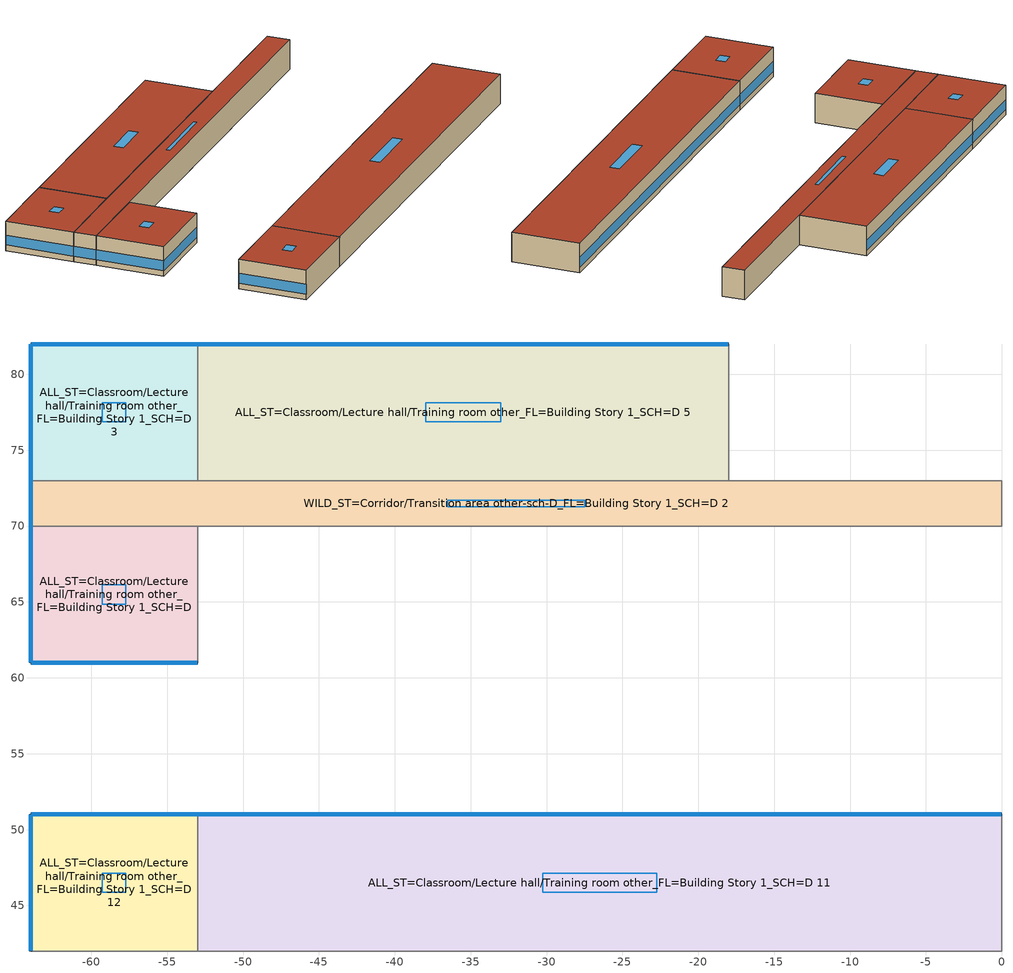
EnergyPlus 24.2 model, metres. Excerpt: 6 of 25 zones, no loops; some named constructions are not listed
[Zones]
ALL_ST=Classroom/Lecture hall/Training room other_FL=Building Story 1_SCH=D
 floor foundation (BTAP-Grnd-Floor-Mass:U-0.757_std): -53,70 -53,61 -64,61 -64,70 z0
 wall outside (BTAP-Ext-Wall-Mass:U-0.29): -64,70 -64,61 -53,61 z0:4
 wall to ALL_ST=Classroom/Lecture hall/Training room other_FL=Building Story 1_SCH=D 7 (BTAP-Int-Wall): -53,61 -53,70 z0:4
 wall to WILD_ST=Corridor/Transition area other-sch-D_FL=Building Story 1_SCH=D 2 (BTAP-Int-Wall): -53,70 -64,70 z0:4
 window (BTAP-Ext-FixedWindow:U=0.280 SHGC=0.600): -63.97,61 -53.03,61 / -64,69.97 -64,61.03 z0.76:2.1
 roof outside (BTAP-Ext-Roof-Metal:U-0.2): -53,61 -53,70 -64,70 -64,61 z4
 skylight (BTAP-Ext-Skylights:U=0.241 SHGC=0.600): -57.72,64.86 -57.72,66.14 -59.28,66.14 -59.28,64.86 z4
ALL_ST=Classroom/Lecture hall/Training room other_FL=Building Story 1_SCH=D 11
 floor foundation (BTAP-Grnd-Floor-Mass:U-0.757_std): 0,51 0,42 -53,42 -53,51 z0
 wall outside (BTAP-Ext-Wall-Mass:U-0.29): 0,51 -53,51 z0:4
 wall to WILD_ST=Corridor/Transition area other-sch-D_FL=Building Story 1_SCH=D (BTAP-Int-Wall): -53,42 0,42 z0:4
 wall to WILD_ST=Corridor/Transition area other-sch-D_FL=Building Story 1_SCH=D 3 (BTAP-Int-Wall): 0,42 0,51 z0:4
 wall to ALL_ST=Classroom/Lecture hall/Training room other_FL=Building Story 1_SCH=D 12 (BTAP-Int-Wall): -53,51 -53,42 z0:4
 window (BTAP-Ext-FixedWindow:U=0.280 SHGC=0.600): -0.03,51 -52.97,51 z0.76:2.1
 roof outside (BTAP-Ext-Roof-Metal:U-0.2): 0,42 0,51 -53,51 -53,42 z4
 skylight (BTAP-Ext-Skylights:U=0.241 SHGC=0.600): -22.75,45.86 -22.75,47.14 -30.25,47.14 -30.25,45.86 z4
ALL_ST=Classroom/Lecture hall/Training room other_FL=Building Story 1_SCH=D 12
 floor foundation (BTAP-Grnd-Floor-Mass:U-0.757_std): -53,51 -53,42 -64,42 -64,51 z0
 wall outside (BTAP-Ext-Wall-Mass:U-0.29): -53,51 -64,51 -64,42 z0:4
 wall to WILD_ST=Corridor/Transition area other-sch-D_FL=Building Story 1_SCH=D (BTAP-Int-Wall): -64,42 -53,42 z0:4
 window (BTAP-Ext-FixedWindow:U=0.280 SHGC=0.600): -53.03,51 -63.97,51 / -64,50.97 -64,42.03 z0.76:2.1
 roof outside (BTAP-Ext-Roof-Metal:U-0.2): -53,42 -53,51 -64,51 -64,42 z4
 skylight (BTAP-Ext-Skylights:U=0.241 SHGC=0.600): -57.72,45.86 -57.72,47.14 -59.28,47.14 -59.28,45.86 z4
ALL_ST=Classroom/Lecture hall/Training room other_FL=Building Story 1_SCH=D 3
 floor foundation (BTAP-Grnd-Floor-Mass:U-0.757_std): -53,82 -53,73 -64,73 -64,82 z0
 wall outside (BTAP-Ext-Wall-Mass:U-0.29): -53,82 -64,82 -64,73 z0:4
 wall to WILD_ST=Corridor/Transition area other-sch-D_FL=Building Story 1_SCH=D 2 (BTAP-Int-Wall): -64,73 -53,73 z0:4
 wall to ALL_ST=Classroom/Lecture hall/Training room other_FL=Building Story 1_SCH=D 5 (BTAP-Int-Wall): -53,73 -53,82 z0:4
 window (BTAP-Ext-FixedWindow:U=0.280 SHGC=0.600): -53.03,82 -63.97,82 / -64,81.97 -64,73.03 z0.76:2.1
 roof outside (BTAP-Ext-Roof-Metal:U-0.2): -53,73 -53,82 -64,82 -64,73 z4
 skylight (BTAP-Ext-Skylights:U=0.241 SHGC=0.600): -57.72,76.86 -57.72,78.14 -59.28,78.14 -59.28,76.86 z4
ALL_ST=Classroom/Lecture hall/Training room other_FL=Building Story 1_SCH=D 5
 floor foundation (BTAP-Grnd-Floor-Mass:U-0.757_std): -18,82 -18,73 -53,73 -53,82 z0
 wall outside (BTAP-Ext-Wall-Mass:U-0.29): -18,82 -53,82 z0:4
 wall to WILD_ST=Corridor/Transition area other-sch-D_FL=Building Story 1_SCH=D 2 (BTAP-Int-Wall): -53,73 -18,73 z0:4
 wall to ALL_ST=Classroom/Lecture hall/Training room other_FL=Building Story 1_SCH=D 8 (BTAP-Int-Wall): -18,73 -18,82 z0:4
 window (BTAP-Ext-FixedWindow:U=0.280 SHGC=0.600): -18.03,82 -52.97,82 z0.76:2.1
 roof outside (BTAP-Ext-Roof-Metal:U-0.2): -18,73 -18,82 -53,82 -53,73 z4
 skylight (BTAP-Ext-Skylights:U=0.241 SHGC=0.600): -33.03,76.86 -33.03,78.14 -37.97,78.14 -37.97,76.86 z4
WILD_ST=Corridor/Transition area other-sch-D_FL=Building Story 1_SCH=D 2
 floor foundation (BTAP-Grnd-Floor-Mass:U-0.757_std): 0,73 0,70 -64,70 -64,73 z0
 wall outside (BTAP-Ext-Wall-Mass:U-0.29): -64,73 -64,70 z0:4
 wall to ALL_ST=Classroom/Lecture hall/Training room other_FL=Building Story 1_SCH=D 7 (BTAP-Int-Wall): -53,70 0,70 z0:4
 wall to ALL_ST=Library reading area_FL=Building Story 1_SCH=C (BTAP-Int-Wall): 0,70 0,73 z0:4
 wall to ALL_ST=Classroom/Lecture hall/Training room other_FL=Building Story 1_SCH=D 8 (BTAP-Int-Wall): 0,73 -18,73 z0:4
 window (BTAP-Ext-FixedWindow:U=0.280 SHGC=0.600): -64,72.97 -64,70.03 z0.76:2.12
 roof outside (BTAP-Ext-Roof-Metal:U-0.2): 0,70 0,73 -64,73 -64,70 z4
 skylight (BTAP-Ext-Skylights:U=0.241 SHGC=0.600): -27.47,71.29 -27.47,71.71 -36.53,71.71 -36.53,71.29 z4
[Schedule:Day:Interval]
NECB-D-Lighting Sun|Hol Day; NECB-D-Lighting Sat Day; NECB-D-Electric-Equipment Sun|Hol Day; NECB-D-Electric-Equipment Sat Day; NECB-A-Lighting Sun|Hol Day; NECB-A-Lighting Sat Day: No, 24:00, 0.05
NECB-D-Lighting Default|Wkdy Day; NECB-D-Lighting Default; NECB-D-Electric-Equipment Default|Wkdy Day; NECB-D-Electric-Equipment Default: No, 08:00, 0.05, 09:00, 0.3, 16:00, 0.9, 17:00, 0.7, 19:00, 0.5, 22:00, 0.7, 23:00, 0.3, 24:00, 0.05
NECB-D-Occupancy Sun|Hol Day; NECB-D-Occupancy Sat Day; Work Efficiency Schedule Default; NECB-A-Occupancy Sun|Hol Day; NECB-A-Occupancy Sat Day: No, 24:00, 0
NECB-D-Occupancy Default|Wkdy Day; NECB-D-Occupancy Default: No, 08:00, 0, 09:00, 0.1, 12:00, 0.9, 16:00, 0.8, 17:00, 0.5, 18:00, 0.2, 19:00, 0.1, 22:00, 0.3, 23:00, 0.1, 24:00, 0
NECB-Activity Default; NECB-Activity Summer Design Day; NECB-Activity Winter Design Day: No, 24:00, 130
Clothing Schedule Default Winter Clothes: No, 24:00, 1
Air Velocity Schedule Default; NECB-A-Electric-Equipment Sun|Hol Day; NECB-A-Electric-Equipment Sat Day: No, 24:00, 0.2
NECB-C-Occupancy-NECB-C-Lighting-0.5-0.0-0.67-Sun|Hol-Light Day: No, 08:00, 0.03325, 09:00, 0.3325, 10:00, 0.5985, 19:00, 0.9, 24:00, 0.03325
NECB-C-Occupancy-NECB-C-Lighting-0.5-0.0-0.67-Default|Wkdy-Light Day; NECB-C-Occupancy-NECB-C-Lighting-0.5-0.0-0.67-Sat-Light Day; NECB-C-Occupancy-NECB-C-Lighting-0.5-0.0-0.67-Light Default: No, 08:00, 0.03325, 09:00, 0.3325, 10:00, 0.5985, 19:00, 0.9, 20:00, 0.399, 21:00, 0.3325, 24:00, 0.03325
NECB-C-Occupancy Sun|Hol Day: No, 08:00, 0, 09:00, 0.1, 10:00, 0.2, 11:00, 0.5, 12:00, 0.6, 13:00, 0.8, 16:00, 0.9, 17:00, 0.8, 18:00, 0.7, 19:00, 0.5, 24:00, 0
NECB-C-Occupancy Default|Wkdy Day; NECB-C-Occupancy Default: No, 08:00, 0, 09:00, 0.1, 10:00, 0.2, 12:00, 0.5, 16:00, 0.7, 17:00, 0.8, 18:00, 0.7, 19:00, 0.5, 21:00, 0.3, 24:00, 0
NECB-C-Occupancy Sat Day: No, 08:00, 0, 09:00, 0.1, 10:00, 0.2, 11:00, 0.5, 12:00, 0.6, 13:00, 0.8, 16:00, 0.9, 17:00, 0.8, 18:00, 0.7, 19:00, 0.5, 21:00, 0.2, 24:00, 0
NECB-C-Electric-Equipment Sun|Hol Day; NECB-C-Occupancy-NECB-C-Lighting-0.0-0.0-0.67-Sun|Hol-Light Day: No, 08:00, 0.05, 09:00, 0.5, 19:00, 0.9, 24:00, 0.05
NECB-C-Electric-Equipment Default|Wkdy Day; NECB-C-Electric-Equipment Sat Day; NECB-C-Electric-Equipment Default; NECB-C-Occupancy-NECB-C-Lighting-0.0-0.0-0.67-Default|Wkdy-Light Day; NECB-C-Occupancy-NECB-C-Lighting-0.0-0.0-0.67-Sat-Light Day; NECB-C-Occupancy-NECB-C-Lighting-0.0-0.0-0.67-Light Default: No, 08:00, 0.05, 09:00, 0.5, 19:00, 0.9, 20:00, 0.6, 21:00, 0.5, 24:00, 0.05
NECB-B-Occupancy-NECB-B-Lighting-0.0-0.0-0.67-Sun|Hol-Light Day; NECB-B-Electric-Equipment Sun|Hol Day: No, 02:00, 0.5, 10:00, 0.1, 11:00, 0.5, 23:00, 0.9, 24:00, 0.5
NECB-B-Occupancy-NECB-B-Lighting-0.0-0.0-0.67-Default|Wkdy-Light Day; NECB-B-Occupancy-NECB-B-Lighting-0.0-0.0-0.67-Sat-Light Day; NECB-B-Occupancy-NECB-B-Lighting-0.0-0.0-0.67-Light Default; NECB-B-Electric-Equipment Default|Wkdy Day; NECB-B-Electric-Equipment Sat Day; NECB-B-Electric-Equipment Default: No, 01:00, 0.9, 02:00, 0.5, 09:00, 0.1, 10:00, 0.5, 11:00, 0.7, 24:00, 0.9
NECB-B-Occupancy Sun|Hol Day: No, 01:00, 0.1, 02:00, 0.3, 10:00, 0, 11:00, 0.1, 12:00, 0.4, 14:00, 0.5, 15:00, 0.4, 18:00, 0.2, 19:00, 0.5, 21:00, 0.7, 22:00, 0.5, 23:00, 0.3, 24:00, 0.1
NECB-B-Occupancy Default|Wkdy Day; NECB-B-Occupancy Default: No, 01:00, 0.3, 02:00, 0.1, 09:00, 0, 10:00, 0.1, 11:00, 0.2, 12:00, 0.5, 13:00, 0.9, 14:00, 0.8, 15:00, 0.5, 17:00, 0.2, 18:00, 0.3, 19:00, 0.6, 22:00, 0.9, 23:00, 0.6, 24:00, 0.4
NECB-B-Occupancy Sat Day: No, 01:00, 0.5, 02:00, 0.3, 09:00, 0, 10:00, 0.1, 11:00, 0.2, 12:00, 0.5, 13:00, 0.9, 14:00, 0.8, 15:00, 0.5, 17:00, 0.2, 18:00, 0.3, 19:00, 0.6, 22:00, 0.9, 24:00, 0.6
NECB-A-Lighting Default|Wkdy Day; NECB-A-Lighting Default: No, 07:00, 0.05, 08:00, 0.3, 09:00, 0.8, 17:00, 0.9, 18:00, 0.8, 19:00, 0.5, 21:00, 0.3, 23:00, 0.1, 24:00, 0.05
NECB-A-Occupancy Default|Wkdy Day; NECB-A-Occupancy Default: No, 07:00, 0, 08:00, 0.1, 09:00, 0.7, 12:00, 0.9, 14:00, 0.5, 17:00, 0.9, 18:00, 0.7, 19:00, 0.3, 23:00, 0.1, 24:00, 0
NECB-A-Electric-Equipment Default|Wkdy Day; NECB-A-Electric-Equipment Default: No, 07:00, 0.2, 08:00, 0.3, 09:00, 0.8, 18:00, 0.9, 19:00, 0.5, 21:00, 0.3, 24:00, 0.2
[Schedule:Week:Daily]
NECB-D-Electric-Equipment Week Rule - Jan1-Dec31: NECB-D-Electric-Equipment Sun|Hol Day, NECB-D-Electric-Equipment Default|Wkdy Day, NECB-D-Electric-Equipment Default|Wkdy Day, NECB-D-Electric-Equipment Default|Wkdy Day, NECB-D-Electric-Equipment Default|Wkdy Day, NECB-D-Electric-Equipment Default|Wkdy Day, NECB-D-Electric-Equipment Sat Day, NECB-D-Electric-Equipment Default, NECB-D-Electric-Equipment Default, NECB-D-Electric-Equipment Default, NECB-D-Electric-Equipment Default, NECB-D-Electric-Equipment Default
NECB-C-Occupancy-NECB-C-Lighting-0.5-0.0-0.67-Light Ruleset Week Rule - Jan1-Dec31: NECB-C-Occupancy-NECB-C-Lighting-0.5-0.0-0.67-Sun|Hol-Light Day, NECB-C-Occupancy-NECB-C-Lighting-0.5-0.0-0.67-Default|Wkdy-Light Day, NECB-C-Occupancy-NECB-C-Lighting-0.5-0.0-0.67-Default|Wkdy-Light Day, NECB-C-Occupancy-NECB-C-Lighting-0.5-0.0-0.67-Default|Wkdy-Light Day, NECB-C-Occupancy-NECB-C-Lighting-0.5-0.0-0.67-Default|Wkdy-Light Day, NECB-C-Occupancy-NECB-C-Lighting-0.5-0.0-0.67-Default|Wkdy-Light Day, NECB-C-Occupancy-NECB-C-Lighting-0.5-0.0-0.67-Sat-Light Day, NECB-C-Occupancy-NECB-C-Lighting-0.5-0.0-0.67-Light Default, NECB-C-Occupancy-NECB-C-Lighting-0.5-0.0-0.67-Light Default, NECB-C-Occupancy-NECB-C-Lighting-0.5-0.0-0.67-Light Default, NECB-C-Occupancy-NECB-C-Lighting-0.5-0.0-0.67-Light Default, NECB-C-Occupancy-NECB-C-Lighting-0.5-0.0-0.67-Light Default
NECB-C-Occupancy Week Rule - Jan1-Dec31: NECB-C-Occupancy Sun|Hol Day, NECB-C-Occupancy Default|Wkdy Day, NECB-C-Occupancy Default|Wkdy Day, NECB-C-Occupancy Default|Wkdy Day, NECB-C-Occupancy Default|Wkdy Day, NECB-C-Occupancy Default|Wkdy Day, NECB-C-Occupancy Sat Day, NECB-C-Occupancy Default, NECB-C-Occupancy Default, NECB-C-Occupancy Default, NECB-C-Occupancy Default, NECB-C-Occupancy Default
NECB-C-Electric-Equipment Week Rule - Jan1-Dec31: NECB-C-Electric-Equipment Sun|Hol Day, NECB-C-Electric-Equipment Default|Wkdy Day, NECB-C-Electric-Equipment Default|Wkdy Day, NECB-C-Electric-Equipment Default|Wkdy Day, NECB-C-Electric-Equipment Default|Wkdy Day, NECB-C-Electric-Equipment Default|Wkdy Day, NECB-C-Electric-Equipment Sat Day, NECB-C-Electric-Equipment Default, NECB-C-Electric-Equipment Default, NECB-C-Electric-Equipment Default, NECB-C-Electric-Equipment Default, NECB-C-Electric-Equipment Default
NECB-B-Occupancy-NECB-B-Lighting-0.0-0.0-0.67-Light Ruleset Week Rule - Jan1-Dec31: NECB-B-Occupancy-NECB-B-Lighting-0.0-0.0-0.67-Sun|Hol-Light Day, NECB-B-Occupancy-NECB-B-Lighting-0.0-0.0-0.67-Default|Wkdy-Light Day, NECB-B-Occupancy-NECB-B-Lighting-0.0-0.0-0.67-Default|Wkdy-Light Day, NECB-B-Occupancy-NECB-B-Lighting-0.0-0.0-0.67-Default|Wkdy-Light Day, NECB-B-Occupancy-NECB-B-Lighting-0.0-0.0-0.67-Default|Wkdy-Light Day, NECB-B-Occupancy-NECB-B-Lighting-0.0-0.0-0.67-Default|Wkdy-Light Day, NECB-B-Occupancy-NECB-B-Lighting-0.0-0.0-0.67-Sat-Light Day, NECB-B-Occupancy-NECB-B-Lighting-0.0-0.0-0.67-Light Default, NECB-B-Occupancy-NECB-B-Lighting-0.0-0.0-0.67-Light Default, NECB-B-Occupancy-NECB-B-Lighting-0.0-0.0-0.67-Light Default, NECB-B-Occupancy-NECB-B-Lighting-0.0-0.0-0.67-Light Default, NECB-B-Occupancy-NECB-B-Lighting-0.0-0.0-0.67-Light Default
NECB-B-Occupancy Week Rule - Jan1-Dec31: NECB-B-Occupancy Sun|Hol Day, NECB-B-Occupancy Default|Wkdy Day, NECB-B-Occupancy Default|Wkdy Day, NECB-B-Occupancy Default|Wkdy Day, NECB-B-Occupancy Default|Wkdy Day, NECB-B-Occupancy Default|Wkdy Day, NECB-B-Occupancy Sat Day, NECB-B-Occupancy Default, NECB-B-Occupancy Default, NECB-B-Occupancy Default, NECB-B-Occupancy Default, NECB-B-Occupancy Default
NECB-B-Electric-Equipment Week Rule - Jan1-Dec31: NECB-B-Electric-Equipment Sun|Hol Day, NECB-B-Electric-Equipment Default|Wkdy Day, NECB-B-Electric-Equipment Default|Wkdy Day, NECB-B-Electric-Equipment Default|Wkdy Day, NECB-B-Electric-Equipment Default|Wkdy Day, NECB-B-Electric-Equipment Default|Wkdy Day, NECB-B-Electric-Equipment Sat Day, NECB-B-Electric-Equipment Default, NECB-B-Electric-Equipment Default, NECB-B-Electric-Equipment Default, NECB-B-Electric-Equipment Default, NECB-B-Electric-Equipment Default
NECB-C-Occupancy-NECB-C-Lighting-0.0-0.0-0.67-Light Ruleset Week Rule - Jan1-Dec31: NECB-C-Occupancy-NECB-C-Lighting-0.0-0.0-0.67-Sun|Hol-Light Day, NECB-C-Occupancy-NECB-C-Lighting-0.0-0.0-0.67-Default|Wkdy-Light Day, NECB-C-Occupancy-NECB-C-Lighting-0.0-0.0-0.67-Default|Wkdy-Light Day, NECB-C-Occupancy-NECB-C-Lighting-0.0-0.0-0.67-Default|Wkdy-Light Day, NECB-C-Occupancy-NECB-C-Lighting-0.0-0.0-0.67-Default|Wkdy-Light Day, NECB-C-Occupancy-NECB-C-Lighting-0.0-0.0-0.67-Default|Wkdy-Light Day, NECB-C-Occupancy-NECB-C-Lighting-0.0-0.0-0.67-Sat-Light Day, NECB-C-Occupancy-NECB-C-Lighting-0.0-0.0-0.67-Light Default, NECB-C-Occupancy-NECB-C-Lighting-0.0-0.0-0.67-Light Default, NECB-C-Occupancy-NECB-C-Lighting-0.0-0.0-0.67-Light Default, NECB-C-Occupancy-NECB-C-Lighting-0.0-0.0-0.67-Light Default, NECB-C-Occupancy-NECB-C-Lighting-0.0-0.0-0.67-Light Default
NECB-A-Lighting Week Rule - Jan1-Dec31: NECB-A-Lighting Sun|Hol Day, NECB-A-Lighting Default|Wkdy Day, NECB-A-Lighting Default|Wkdy Day, NECB-A-Lighting Default|Wkdy Day, NECB-A-Lighting Default|Wkdy Day, NECB-A-Lighting Default|Wkdy Day, NECB-A-Lighting Sat Day, NECB-A-Lighting Default, NECB-A-Lighting Default, NECB-A-Lighting Default, NECB-A-Lighting Default, NECB-A-Lighting Default
NECB-A-Occupancy Week Rule - Jan1-Dec31: NECB-A-Occupancy Sun|Hol Day, NECB-A-Occupancy Default|Wkdy Day, NECB-A-Occupancy Default|Wkdy Day, NECB-A-Occupancy Default|Wkdy Day, NECB-A-Occupancy Default|Wkdy Day, NECB-A-Occupancy Default|Wkdy Day, NECB-A-Occupancy Sat Day, NECB-A-Occupancy Default, NECB-A-Occupancy Default, NECB-A-Occupancy Default, NECB-A-Occupancy Default, NECB-A-Occupancy Default
NECB-A-Electric-Equipment Week Rule - Jan1-Dec31: NECB-A-Electric-Equipment Sun|Hol Day, NECB-A-Electric-Equipment Default|Wkdy Day, NECB-A-Electric-Equipment Default|Wkdy Day, NECB-A-Electric-Equipment Default|Wkdy Day, NECB-A-Electric-Equipment Default|Wkdy Day, NECB-A-Electric-Equipment Default|Wkdy Day, NECB-A-Electric-Equipment Sat Day, NECB-A-Electric-Equipment Default, NECB-A-Electric-Equipment Default, NECB-A-Electric-Equipment Default, NECB-A-Electric-Equipment Default, NECB-A-Electric-Equipment Default
